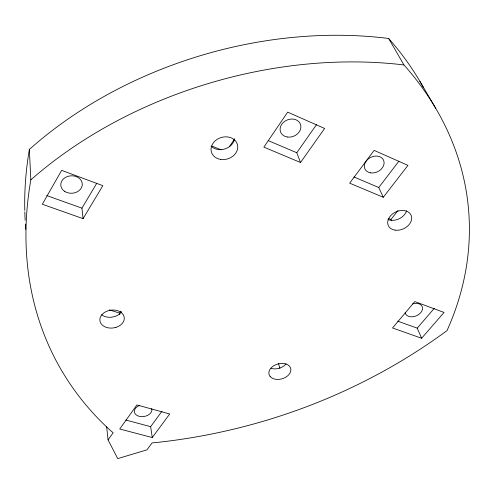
<?xml version="1.0" encoding="UTF-8"?>
<svg xmlns="http://www.w3.org/2000/svg" width="494" height="494" viewBox="0 0 494 494"><rect width="100%" height="100%" fill="white"/><g stroke="black" fill="none" stroke-linecap="round" stroke-linejoin="round"><path stroke-width="0.74" d="M83.06 218.638L102.832 185.664L61.645 170.362L42.336 204.25L83.06 218.638L81.942 208.165L96.768 183.255M119.814 314.604L119.61 313.11L120.876 311.195M229.383 146.749L234.415 139.117M300.519 162.514L263.876 147.119L287.675 112.126L324.614 128.477L300.519 162.514L296.789 152.732L316.561 124.556M388.661 38.483L403.938 64.93A404.623 305.341 -5.4 0 1 447.002 330.622A560.437 513.439 -6.8 0 1 156.425 442.513L152.127 442.877L146.94 449.855L117.726 458.611L108.063 439.901L113.151 432.75L110.545 430.564A477.315 346.436 -29.2 0 1 30.832 179.847L29.35 149.447A350.4 250.507 -16.5 0 1 388.661 38.483A390.581 301.704 -4.8 0 1 423.309 87.315M152.263 437.542L169.714 413.984L136.9 404.938L119.733 429.008L152.263 437.542L150.645 426.674L161.995 411.218M383.288 197.285L349.653 183.157L374.106 150.38L407.951 165.36L383.288 197.285L378.756 187.51L398.843 161.26M391.588 220.855L390.958 219.478L398.096 210.419M421.623 338.254L392.514 327.967L414.799 301.575L444.05 312.449L421.623 338.254L417.214 328.146L434.312 308.281M125.748 420.024L150.645 426.674M109.347 309.874L119.61 313.11M46.726 195.562L81.942 208.165M397.726 321.168L417.214 328.146M211.914 146.051L221.084 149.812M388.834 218.607L390.958 219.478M268.199 140.605L296.789 152.732M353.945 176.982L378.756 187.51M419.869 81.288L435.745 108.365M278.449 363.263L279.894 368.357M106.605 426.384L108.063 439.901M412.644 303.884A9.09 6.255 -22.4 0 1 422.475 307.478A9.09 6.255 -22.4 0 1 415.022 316.302A9.09 6.255 -22.4 0 1 405.173 312.739M30.832 179.847A361.725 251.761 -16.4 0 1 403.938 64.93M25.811 229.352A460.636 342.348 -29.9 0 1 25.398 224.091M25.163 220.312A460.636 342.348 -29.9 0 1 24.811 211.907M24.768 210.364A460.636 342.348 -29.9 0 1 29.35 149.447M151.726 408.587A8.849 5.99 -9.5 0 1 145.446 416.207A8.849 5.99 -9.5 0 1 134.806 413.274A8.849 5.99 -9.5 0 1 139.814 405.302M121.487 311.751A12.134 8.96 -7.5 0 1 114.503 316.617L111.422 317.228A12.134 8.96 -7.5 0 1 101.616 314.74M286.075 363.862A11.127 7.706 -15.7 0 1 271.083 368.376M406.574 210.802A12.387 9.219 -24.9 0 1 388.025 219.571M234.57 138.882A13.369 11.115 -16.7 0 1 224.807 148.978A13.369 11.115 -16.7 0 1 211.031 146.119M115.886 327.405L112.774 328.028A12.27 8.985 -7.6 0 1 100.066 321.483A12.27 8.985 -7.6 0 1 108.26 310.726L111.422 310.096A12.27 8.985 -7.6 0 1 124.087 316.666A12.27 8.985 -7.6 0 1 115.886 327.405M270.113 376.471L269.119 374.693A11.245 7.706 -15.7 0 1 276.103 364.547A11.245 7.706 -15.7 0 1 289.682 366.412L290.645 368.209A11.245 7.706 -15.7 0 1 283.624 378.256A11.245 7.706 -15.7 0 1 270.113 376.471M64.498 191.277A10.763 8.725 -3.3 0 0 82.097 185.954A10.763 8.725 -3.3 0 0 67.993 176.352A10.763 8.725 -3.3 0 0 64.498 191.277M370.624 172.875A10.306 7.972 -26 0 0 383.999 161.587A10.306 7.972 -26 0 0 368.018 159.117A10.306 7.972 -26 0 0 370.624 172.875M220.695 159.42A13.536 11.164 -16.7 0 0 237.367 144.328A13.536 11.164 -16.7 0 0 215.137 140.895A13.536 11.164 -16.7 0 0 220.695 159.42M395.144 230.142A12.529 9.244 -24.8 0 0 411.595 216.817A12.529 9.244 -24.8 0 0 392.329 214.13A12.529 9.244 -24.8 0 0 395.144 230.142M287.218 137.005A10.677 8.75 -22.7 0 0 300.679 125.013A10.677 8.75 -22.7 0 0 283.562 122.24A10.677 8.75 -22.7 0 0 287.218 137.005"/></g></svg>
